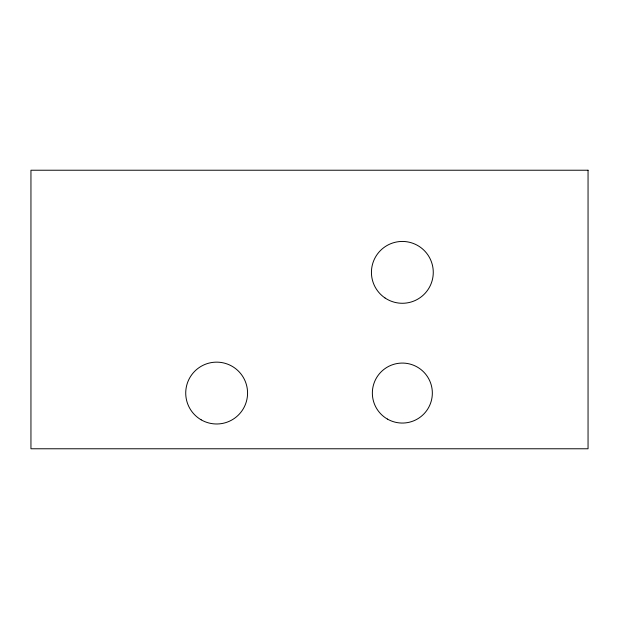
<?xml version="1.0" encoding="UTF-8"?>
<svg xmlns="http://www.w3.org/2000/svg" width="619" height="619" viewBox="0 0 619 619"><rect width="100%" height="100%" fill="white"/><g stroke="black" fill="none" stroke-linecap="round" stroke-linejoin="round"><path stroke-width="0.93" d="M588.05 170.225L30.95 170.225L30.95 448.775L588.05 448.775L588.05 170.225M385.018 297.963A30.919 30.919 0 0 0 433.192 274.565A30.919 30.919 0 0 0 388.84 244.551A30.919 30.919 0 0 0 385.018 297.963M201.19 419.844A30.919 30.919 0 0 0 247.569 393.065A30.919 30.919 0 0 0 201.19 366.286A30.919 30.919 0 0 0 201.19 419.844M387.355 419.04A29.991 29.991 0 0 0 432.341 393.065A29.991 29.991 0 0 0 387.355 367.09A29.991 29.991 0 0 0 387.355 419.04"/></g></svg>
